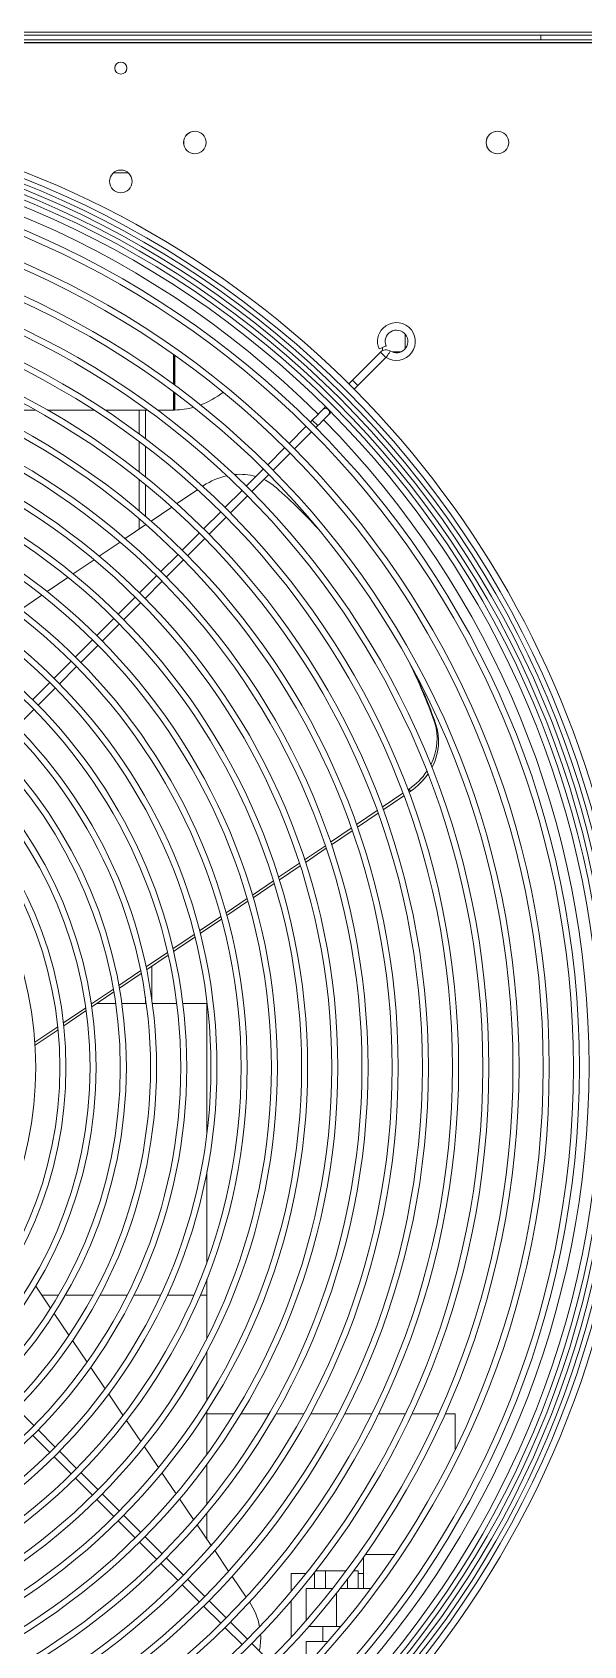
# Model space of a CAD drawing. Header units: inches. Extents: x 660 to 993, y -260 to -49.
# Drawn here: x 812.24 to 821.37, y -103.88 to -77.16 of the extents above; entities that cross this region are included whole.
import ezdxf

# ---------------------------------------------------------------- set-up
doc = ezdxf.new("R2010")
doc.units = ezdxf.units.IN
doc.header["$MEASUREMENT"] = 0
doc.layers.add('L48', color=7, linetype='Continuous')

msp = doc.modelspace()

# ---------------------------------------------------------------- linework, layer by layer
at = {"layer": 'L48', "color": 0, "linetype": 'Continuous', "lineweight": 15}
for p, q in [((830.246, -77.163), (780.746, -77.163)), ((828.746, -77.212), (782.246, -77.212)), ((828.746, -77.213), (782.295, -77.213)), ((790.253, -77.287), (822.156, -77.287)), ((790.253, -77.335), (822.156, -77.335)), ((822.156, -77.336), (790.253, -77.336)), ((822.156, -77.212), (820.656, -77.212)), ((820.656, -77.213), (820.656, -77.212)), ((820.656, -77.213), (820.656, -77.287)), ((813.583, -79.489), (813.826, -79.489)), ((818.412, -82.403), (818.412, -82.163)), ((814.575, -82.496), (814.575, -82.989)), ((814.586, -82.503), (814.586, -82.996)), ((814.598, -82.512), (814.598, -83.005)), ((817.537, -82.923), (818.001, -82.459)), ((818.037, -82.381), (818.037, -82.435)), ((818.195, -82.457), (818.339, -82.457)), ((818.091, -82.549), (817.627, -83.013)), ((817.477, -82.982), (817.537, -82.923)), ((817.537, -82.923), (817.627, -83.013)), ((817.627, -83.013), (817.568, -83.073)), ((814.575, -83.113), (814.575, -83.418)), ((814.586, -83.121), (814.586, -83.409)), ((814.598, -83.13), (814.598, -83.418)), ((812.288, -83.418), (811.414, -83.418)), ((813.261, -83.418), (812.491, -83.418)), ((814.146, -83.418), (813.444, -83.418)), ((814.006, -83.812), (814.006, -83.418)), ((814.112, -83.891), (814.112, -83.418)), ((814.575, -83.418), (814.315, -83.418)), ((814.586, -83.409), (814.575, -83.418)), ((814.598, -83.418), (814.586, -83.409)), ((816.843, -83.617), (816.874, -83.586)), ((816.874, -83.586), (816.964, -83.676)), ((817.049, -83.41), (817.095, -83.364)), ((817.185, -83.455), (817.139, -83.501)), ((816.489, -83.97), (816.772, -83.687)), ((816.862, -83.778), (816.58, -84.061)), ((816.964, -83.676), (816.933, -83.707)), ((814.006, -84.441), (814.006, -83.936)), ((814.112, -84.525), (814.112, -84.016)), ((816.136, -84.324), (816.418, -84.041)), ((816.509, -84.131), (816.226, -84.414)), ((815.782, -84.677), (816.065, -84.394)), ((814.006, -85.085), (814.006, -84.568)), ((814.112, -85.175), (814.112, -84.653)), ((815.075, -84.669), (815.06, -84.68)), ((816.155, -84.485), (815.872, -84.768)), ((814.975, -84.737), (814.633, -84.968)), ((815.428, -85.031), (815.711, -84.748)), ((815.802, -84.839), (815.519, -85.121)), ((814.006, -85.393), (814.006, -85.216)), ((814.548, -85.026), (814.206, -85.257)), ((815.075, -85.384), (815.358, -85.102)), ((815.448, -85.192), (815.165, -85.475)), ((814.121, -85.315), (813.778, -85.547)), ((814.112, -85.321), (814.112, -85.308)), ((814.721, -85.738), (815.004, -85.455)), ((813.692, -85.605), (813.348, -85.838)), ((815.095, -85.546), (814.812, -85.828)), ((813.262, -85.896), (812.916, -86.13)), ((814.368, -86.092), (814.651, -85.809)), ((814.741, -85.899), (814.458, -86.182)), ((812.83, -86.189), (812.483, -86.423)), ((814.014, -86.445), (814.297, -86.162)), ((814.388, -86.253), (814.105, -86.536)), ((812.396, -86.482), (812.048, -86.718)), ((813.661, -86.799), (813.943, -86.516)), ((814.034, -86.606), (813.751, -86.889)), ((813.307, -87.152), (813.59, -86.869)), ((813.68, -86.96), (813.398, -87.243)), ((812.953, -87.506), (813.236, -87.223)), ((813.327, -87.313), (813.044, -87.596)), ((812.6, -87.859), (812.883, -87.576)), ((812.973, -87.667), (812.69, -87.95)), ((812.246, -88.213), (812.529, -87.93)), ((812.62, -88.021), (812.337, -88.303)), ((812.266, -88.374), (811.983, -88.657)), ((818.916, -88.606), (818.891, -88.569)), ((818.459, -89.705), (818.475, -89.694)), ((818.475, -89.694), (818.5, -89.73)), ((818.475, -89.747), (818.5, -89.73)), ((818.033, -89.993), (818.374, -89.763)), ((818.048, -90.036), (818.389, -89.805)), ((817.605, -90.283), (817.947, -90.051)), ((817.62, -90.325), (817.963, -90.094)), ((817.177, -90.573), (817.52, -90.34)), ((817.191, -90.616), (817.535, -90.383)), ((816.747, -90.863), (817.091, -90.631)), ((816.761, -90.907), (817.105, -90.674)), ((816.315, -91.155), (816.661, -90.922)), ((816.329, -91.199), (816.675, -90.965)), ((815.882, -91.449), (816.229, -91.214)), ((815.895, -91.493), (816.242, -91.258)), ((815.446, -91.743), (815.795, -91.507)), ((815.459, -91.788), (815.808, -91.552)), ((815.008, -92.04), (815.359, -91.802)), ((815.02, -92.085), (815.371, -91.847)), ((814.567, -92.338), (814.92, -92.099)), ((814.578, -92.384), (814.932, -92.145)), ((814.122, -92.639), (814.478, -92.398)), ((814.132, -92.686), (814.489, -92.444)), ((814.216, -93.175), (814.216, -92.629)), ((813.672, -92.944), (814.033, -92.7)), ((813.681, -92.991), (814.042, -92.747)), ((813.217, -93.252), (813.582, -93.005)), ((813.224, -93.3), (813.59, -93.052)), ((814.111, -93.244), (814.111, -93.143)), ((812.754, -93.565), (813.125, -93.314)), ((812.76, -93.614), (813.132, -93.362)), ((813.62, -93.244), (813.307, -93.244)), ((814.125, -93.244), (813.721, -93.244)), ((814.629, -93.244), (814.226, -93.244)), ((815.13, -93.244), (814.73, -93.244)), ((815.13, -95.389), (815.13, -93.244)), ((812.282, -93.885), (812.661, -93.628)), ((812.285, -93.936), (812.666, -93.678)), ((815.13, -97.525), (815.13, -96.029)), ((812.541, -98.288), (812.295, -97.925)), ((815.13, -98.073), (815.13, -97.808)), ((812.672, -98.073), (812.396, -98.073)), ((813.246, -98.073), (812.788, -98.073)), ((813.809, -98.073), (813.359, -98.073)), ((814.364, -98.073), (813.92, -98.073)), ((814.912, -98.073), (814.474, -98.073)), ((815.13, -98.073), (815.021, -98.073)), ((815.13, -98.785), (815.13, -98.073)), ((812.845, -98.737), (812.602, -98.378)), ((813.146, -99.182), (812.905, -98.826)), ((815.13, -99.806), (815.13, -99.002)), ((813.444, -99.623), (813.206, -99.27)), ((813.74, -100.06), (813.504, -99.71)), ((811.983, -99.951), (812.266, -100.233)), ((814.035, -100.495), (813.799, -100.148)), ((815.13, -100.705), (815.13, -99.994)), ((815.13, -100.039), (815.574, -100.039)), ((815.691, -100.039), (816.156, -100.039)), ((816.271, -100.039), (816.73, -100.039)), ((816.843, -100.039), (817.296, -100.039)), ((817.409, -100.039), (817.857, -100.039)), ((817.968, -100.039), (818.412, -100.039)), ((818.522, -100.039), (818.962, -100.039)), ((819.072, -100.039), (819.237, -100.039)), ((819.237, -100.631), (819.237, -100.039)), ((812.529, -100.677), (812.246, -100.395)), ((812.337, -100.304), (812.62, -100.587)), ((812.69, -100.658), (812.973, -100.941)), ((814.328, -100.929), (814.094, -100.582)), ((812.883, -101.031), (812.6, -100.748)), ((815.13, -101.527), (815.13, -100.875)), ((813.236, -101.385), (812.953, -101.102)), ((813.044, -101.011), (813.327, -101.294)), ((814.62, -101.36), (814.386, -101.015)), ((813.59, -101.738), (813.307, -101.455)), ((813.398, -101.365), (813.68, -101.648)), ((814.91, -101.789), (814.678, -101.446)), ((813.751, -101.718), (814.034, -102.001)), ((815.13, -102.114), (815.13, -101.685)), ((813.943, -102.092), (813.661, -101.809)), ((815.2, -102.218), (814.968, -101.875)), ((814.297, -102.445), (814.014, -102.162)), ((814.105, -102.072), (814.388, -102.355)), ((815.489, -102.645), (815.258, -102.303)), ((814.651, -102.799), (814.368, -102.516)), ((814.458, -102.425), (814.741, -102.708)), ((817.723, -102.932), (817.723, -102.407)), ((818.236, -102.369), (817.75, -102.369)), ((814.812, -102.779), (815.095, -103.062)), ((815.777, -103.071), (815.547, -102.73)), ((816.524, -102.98), (816.524, -102.682)), ((816.524, -102.682), (816.768, -102.682)), ((816.895, -102.682), (816.913, -102.682)), ((816.913, -102.66), (816.913, -102.932)), ((817.093, -102.637), (816.931, -102.637)), ((817.093, -102.637), (817.093, -102.932)), ((817.434, -102.637), (817.093, -102.637)), ((817.454, -102.776), (817.454, -102.932)), ((817.635, -102.637), (817.558, -102.637)), ((817.635, -102.637), (817.635, -102.932)), ((817.635, -102.682), (817.723, -102.682)), ((815.004, -103.152), (814.721, -102.87)), ((816.774, -102.932), (816.774, -103.456)), ((817.208, -102.932), (816.774, -102.932)), ((817.274, -103.557), (817.274, -103.01)), ((817.335, -102.932), (817.837, -102.932)), ((815.358, -103.506), (815.075, -103.223)), ((815.165, -103.133), (815.448, -103.415)), ((816.524, -103.736), (816.524, -103.134)), ((815.711, -103.859), (815.428, -103.577)), ((815.519, -103.486), (815.802, -103.769)), ((816.819, -103.557), (817.274, -103.557)), ((817.048, -103.557), (817.048, -103.807)), ((817.345, -103.557), (817.274, -103.557)), ((815.872, -103.84), (816.155, -104.123)), ((817.132, -103.807), (816.774, -103.807)), ((816.774, -103.807), (816.774, -104.202))]:
    msp.add_line(p, q, dxfattribs=at)
at = {"layer": 'L48', "color": 0, "linetype": 'Continuous', "lineweight": 15, "flags": 128}
for points in [[(817.979, -82.406), (817.982, -82.404), (817.994, -82.399), (818.013, -82.391), (818.036, -82.381), (818.059, -82.371), (818.078, -82.363), (818.09, -82.358), (818.094, -82.357)], [(818.001, -82.459), (818.004, -82.462), (818.013, -82.471), (818.028, -82.486), (818.046, -82.504), (818.064, -82.522), (818.078, -82.536), (818.088, -82.546), (818.091, -82.549)], [(818.099, -82.547), (818.101, -82.544), (818.108, -82.533), (818.119, -82.515), (818.132, -82.494), (818.145, -82.474), (818.157, -82.456), (818.164, -82.445), (818.166, -82.442)], [(816.874, -83.586), (816.905, -83.554), (816.936, -83.523), (816.964, -83.495), (816.99, -83.469), (817.012, -83.447), (817.029, -83.43), (817.042, -83.417), (817.049, -83.41)], [(817.139, -83.501), (817.132, -83.508), (817.12, -83.52), (817.102, -83.538), (817.081, -83.56), (817.055, -83.585), (817.026, -83.614), (816.996, -83.645), (816.964, -83.676)]]:
    msp.add_lwpolyline(points, dxfattribs=at)
at = {"layer": 'L48', "color": 0, "linetype": 'Continuous', "lineweight": 15}
for centre, radius in [((813.705, -77.757), 0.0995), ((806.246, -94.304), 15.837), ((806.246, -94.304), 15.754), ((806.246, -94.304), 15.672), ((806.246, -94.304), 15.589), ((806.246, -94.304), 15.507), ((814.93, -78.989), 0.188), ((819.939, -78.989), 0.188), ((806.246, -94.304), 15.407), ((806.246, -94.304), 15.05), ((806.246, -94.304), 14.95), ((813.705, -79.632), 0.188), ((806.246, -94.304), 14.55), ((806.246, -94.304), 14.45), ((806.246, -94.304), 14.05), ((806.246, -94.304), 13.95), ((806.246, -94.304), 13.55), ((806.246, -94.304), 13.45), ((806.246, -94.304), 13.05), ((806.246, -94.304), 12.95), ((806.246, -94.304), 12.55), ((806.246, -94.304), 12.45), ((806.246, -94.304), 12.05), ((806.246, -94.304), 11.95), ((806.246, -94.304), 11.55), ((806.246, -94.304), 11.45), ((806.246, -94.304), 11.05), ((806.246, -94.304), 10.95), ((806.246, -94.304), 10.55), ((806.246, -94.304), 10.45), ((806.246, -94.304), 10.05), ((806.246, -94.304), 9.95), ((806.246, -94.304), 9.55), ((806.246, -94.304), 9.45), ((806.246, -94.304), 9.05), ((806.246, -94.304), 8.95), ((806.246, -94.304), 8.55), ((806.246, -94.304), 8.45), ((806.246, -94.304), 8.05), ((806.246, -94.304), 7.95), ((806.246, -94.304), 7.55), ((806.246, -94.304), 7.45), ((806.246, -94.304), 7.05), ((806.246, -94.304), 6.95), ((806.246, -94.304), 6.55), ((806.246, -94.304), 6.45), ((806.246, -94.304), 6.05)]:
    msp.add_circle(centre, radius, dxfattribs=at)
for centre, radius, start, end in [((806.246, -94.304), 15.947, 3.89, 135), ((814.933, -78.989), 0.188, 90, 269.545), ((819.942, -78.989), 0.188, 90, 269.4767), ((806.205, -94.289), 15.25, 45.092, 134.6878), ((818.267, -82.283), 0.313, 237.5129, 135), ((818.267, -82.283), 0.313, 135, 203.045), ((818.267, -82.283), 0.188, 315, 203.045), ((818.095, -82.553), 0.132, 57.5129, 135), ((818.095, -82.553), 0.00685, 57.5129, 135), ((818.267, -82.283), 0.188, 237.5129, 315), ((806.246, -94.304), 15.947, 135, 356.11), ((817.094, -83.456), 0.064, 315.4066, 134.5934), ((806.205, -94.289), 15.25, 0, 44.611), ((815.69, -85.575), 1.094, 102.1692, 124.1727), ((815.674, -85.452), 0.97, 74.0834, 95.2929), ((815.712, -85.336), 0.848, 48.4867, 64.8873), ((809.96, -91.808), 9.507, 42.0948, 48.3835), ((809.946, -91.787), 9.507, 19.7841, 26.025), ((809.967, -91.825), 9.51, 19.7848, 25.4472), ((818.022, -88.863), 0.918, 332.2976, 18.6756), ((818.056, -88.901), 0.909, 331.2673, 18.9458), ((817.863, -88.787), 1.094, 303.9951, 325.9442), ((817.887, -88.822), 1.095, 303.9993, 325.3183), ((806.205, -94.289), 15.25, 315.3122, 0), ((814.928, -103.766), 1.093, 10.7481, 34.1824), ((815.047, -103.752), 0.973, 347.4157, 3.5984)]:
    msp.add_arc(centre, radius, start, end, dxfattribs=at)
at = {"layer": 'L48', "color": 0, "linetype": 'Continuous', "lineweight": 15, "extrusion": (0, -2.6e-15, -1)}
for start_param, end_param in [(2.809288, 2.964826), (3.010627, 3.136731)]:
    msp.add_ellipse((814.586, -78.043), major_axis=(0, 5.375), ratio=0.465116, start_param=start_param, end_param=end_param, dxfattribs=at)

doc.saveas('drawing.dxf')
